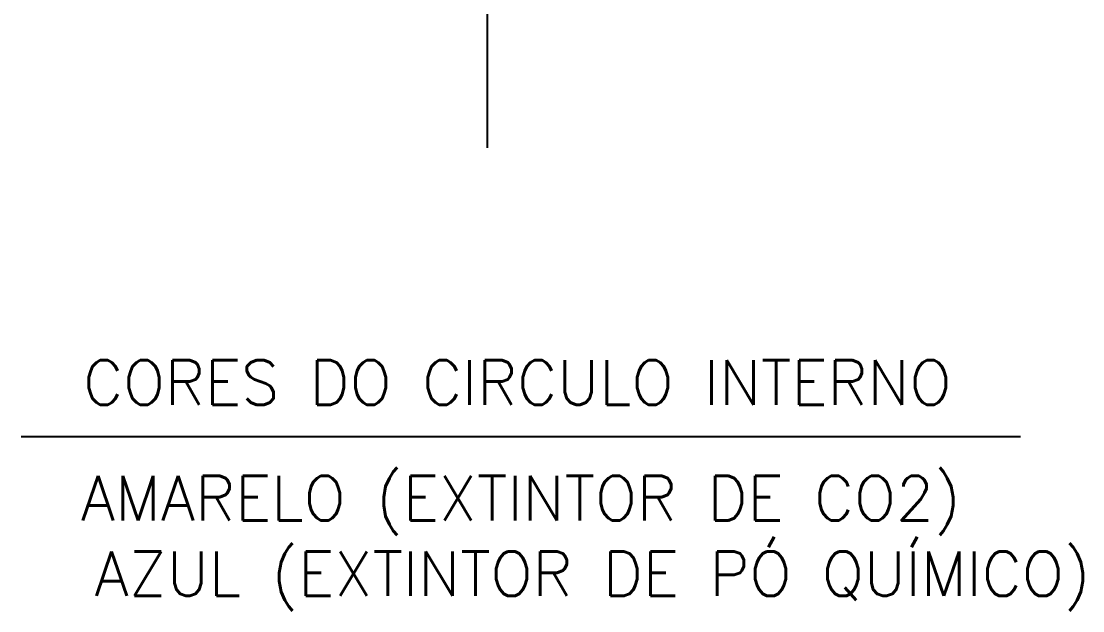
# Model space of a CAD drawing. Header units: millimetres. Extents: x 23536 to 47095, y 9984 to 20154.
# Drawn here: x 23634.22 to 23636.609, y 10078.902 to 10080.229 of the extents above; entities that cross this region are included whole.
import ezdxf
from ezdxf.enums import TextEntityAlignment as Align

# ---------------------------------------------------------------- set-up
doc = ezdxf.new("R2010")
doc.units = ezdxf.units.MM
doc.header["$LTSCALE"] = 30
doc.header["$MEASUREMENT"] = 0
doc.linetypes.add('DASHDOT', pattern=[1, 0.5, -0.25, 0, -0.25])
for name, color, linetype in [('COLOR8', 8, 'CONTINUOUS'), ('TEXTOS', 7, 'CONTINUOUS'), ('VERDE', 3, 'CONTINUOUS')]:
    doc.layers.add(name, color=color, linetype=linetype)
doc.styles.add('ROMANS', font='romans.shx', dxfattribs={"height": 0.14})

msp = doc.modelspace()

# ---------------------------------------------------------------- linework, layer by layer
at = {"layer": 'COLOR8', "linetype": 'DASHDOT', "ltscale": 0.5}
msp.add_line((23635.2694, 10079.9444), (23635.2694, 10082.6596), dxfattribs=at)
at = {"layer": 'VERDE'}
msp.add_line((23636.4689, 10079.2934), (23634.2201, 10079.2934), dxfattribs=at)

# ---------------------------------------------------------------- texts
at = {"layer": 'TEXTOS', "style": 'ROMANS'}
for s, p in [('CORES DO CIRCULO INTERNO', (23635.3365, 10079.4157)), ('AMARELO (EXTINTOR DE CO2)', (23635.3444, 10079.1483)), ('AZUL (EXTINTOR DE PÓ QUÍMICO)', (23635.5057, 10078.9852))]:
    msp.add_text(s, height=0.1, dxfattribs=at).set_placement(p, align=Align.MIDDLE)

doc.saveas('drawing.dxf')
